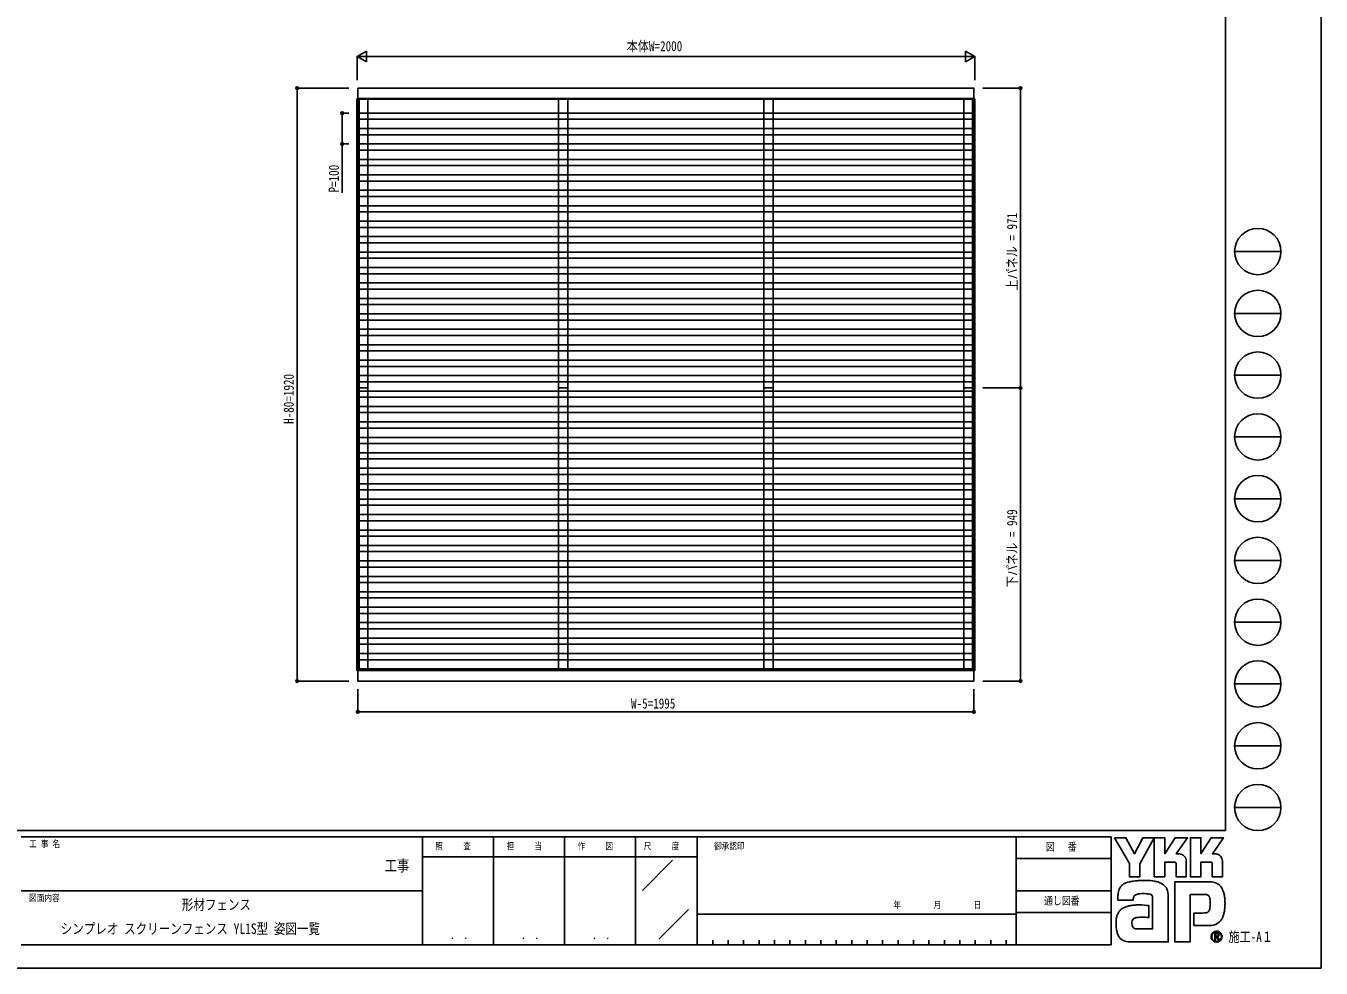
# Model space of a CAD drawing. Units: millimetres, scale not verified. Extents: x -4205 to 4205, y -2970 to 2970.
# Drawn here: x 11 to 4205, y -2970 to 81 of the extents above; entities that cross this region are included whole.
import ezdxf
from ezdxf.enums import TextEntityAlignment as Align

# ---------------------------------------------------------------- set-up
doc = ezdxf.new("R2010")
doc.units = ezdxf.units.MM
doc.header["$LTSCALE"] = 16
for name, color, linetype in [('0-1_USER1', 3, 'Continuous'), ('0-2_YKK_A1', 4, 'Continuous'), ('0-3_YKK_D', 6, 'Continuous'), ('0-4_YKK_ZWAK', 7, 'Continuous')]:
    doc.layers.add(name, color=color, linetype=linetype)
doc.styles.add('ＭＳ ゴシック', font='')
doc.styles.get('ＭＳ ゴシック').set_extended_font_data('MS Gothic')

msp = doc.modelspace()

# ---------------------------------------------------------------- linework, layer by layer
at = {"layer": '0-2_YKK_A1'}
for p, q in [((1082.41, -154.99), (1089.61, -154.99)), ((1082.41, -154.99), (1082.41, -2005.99)), ((1082.41, -2005.99), (1082.41, -154.99)), ((1084.61, -154.99), (1084.61, -2005.99)), ((1084.61, -2005.99), (1084.61, -154.99)), ((3079.61, -154.49), (1086.61, -154.49)), ((1086.61, -154.49), (1086.61, -154.99)), ((3076.61, -156.49), (1089.61, -156.49)), ((1117.61, -2006.49), (1117.61, -154.49)), ((1735.61, -2006.49), (1735.61, -154.49)), ((1765.61, -2006.49), (1765.61, -154.49)), ((2400.61, -2006.49), (2400.61, -154.49)), ((2430.61, -2006.49), (2430.61, -154.49)), ((3048.61, -2006.49), (3048.61, -154.49)), ((3083.81, -154.99), (3076.61, -154.99)), ((3076.61, -2005.99), (3076.61, -154.99)), ((3079.61, -154.49), (3079.61, -154.99)), ((3081.61, -154.99), (3081.61, -2005.99)), ((3083.81, -154.99), (3083.81, -2005.99)), ((3076.61, -201.49), (1089.61, -201.49)), ((1089.61, -221.49), (3076.61, -221.49)), ((1089.61, -251.49), (3076.61, -251.49)), ((1089.61, -271.49), (3076.61, -271.49)), ((3076.61, -301.49), (1089.61, -301.49)), ((1089.61, -321.49), (3076.61, -321.49)), ((1089.61, -351.49), (3076.61, -351.49)), ((1089.61, -371.49), (3076.61, -371.49)), ((3076.61, -401.49), (1089.61, -401.49)), ((1089.61, -421.49), (3076.61, -421.49)), ((1089.61, -451.49), (3076.61, -451.49)), ((1089.61, -471.49), (3076.61, -471.49)), ((3076.61, -501.49), (1089.61, -501.49)), ((1089.61, -521.49), (3076.61, -521.49)), ((1089.61, -551.49), (3076.61, -551.49)), ((1089.61, -571.49), (3076.61, -571.49)), ((3079.61, -601.49), (1089.61, -601.49)), ((1089.61, -621.49), (3079.61, -621.49)), ((1089.61, -651.49), (3076.61, -651.49)), ((1089.61, -671.49), (3076.61, -671.49)), ((3076.61, -701.49), (1089.61, -701.49)), ((1089.61, -721.49), (3076.61, -721.49)), ((1089.61, -751.49), (3076.61, -751.49)), ((1089.61, -771.49), (3076.61, -771.49)), ((3076.61, -801.49), (1089.61, -801.49)), ((1089.61, -821.49), (3076.61, -821.49)), ((1089.61, -851.49), (3076.61, -851.49)), ((1089.61, -871.49), (3076.61, -871.49)), ((3076.61, -901.49), (1089.61, -901.49)), ((1089.61, -921.49), (3076.61, -921.49)), ((1089.61, -951.49), (3076.61, -951.49)), ((1089.61, -971.49), (3076.61, -971.49)), ((3076.61, -1001.49), (1089.61, -1001.49)), ((1089.61, -1021.49), (3076.61, -1021.49)), ((1089.61, -1051.49), (3076.61, -1051.49)), ((1089.61, -1071.49), (3076.61, -1071.49)), ((1117.61, -1091.49), (1089.61, -1091.49)), ((3076.61, -1101.49), (1089.61, -1101.49)), ((1089.61, -1121.49), (3076.61, -1121.49)), ((1765.61, -1091.49), (1735.61, -1091.49)), ((2430.61, -1091.49), (2400.61, -1091.49)), ((3076.61, -1091.49), (3048.61, -1091.49)), ((1089.61, -1151.49), (3076.61, -1151.49)), ((1089.61, -1171.49), (3076.61, -1171.49)), ((3076.61, -1201.49), (1089.61, -1201.49)), ((1089.61, -1221.49), (3076.61, -1221.49)), ((1089.61, -1251.49), (3076.61, -1251.49)), ((1089.61, -1271.49), (3076.61, -1271.49)), ((3076.61, -1301.49), (1089.61, -1301.49)), ((1089.61, -1321.49), (3076.61, -1321.49)), ((1089.61, -1351.49), (3076.61, -1351.49)), ((1089.61, -1371.49), (3076.61, -1371.49)), ((3076.61, -1401.49), (1089.61, -1401.49)), ((1089.61, -1421.49), (3076.61, -1421.49)), ((1089.61, -1451.49), (3076.61, -1451.49)), ((1089.61, -1471.49), (3076.61, -1471.49)), ((3076.61, -1501.49), (1089.61, -1501.49)), ((1089.61, -1521.49), (3076.61, -1521.49)), ((1089.61, -1551.49), (3076.61, -1551.49)), ((1089.61, -1571.49), (3076.61, -1571.49)), ((3076.61, -1601.49), (1089.61, -1601.49)), ((1089.61, -1621.49), (3076.61, -1621.49)), ((1089.61, -1651.49), (3076.61, -1651.49)), ((1089.61, -1671.49), (3076.61, -1671.49)), ((3076.61, -1701.49), (1089.61, -1701.49)), ((1089.61, -1721.49), (3076.61, -1721.49)), ((1089.61, -1751.49), (3076.61, -1751.49)), ((1089.61, -1771.49), (3076.61, -1771.49)), ((3076.61, -1801.49), (1089.61, -1801.49)), ((1089.61, -1821.49), (3076.61, -1821.49)), ((1089.61, -1851.49), (3076.61, -1851.49)), ((1089.61, -1871.49), (3076.61, -1871.49)), ((3076.61, -1901.49), (1089.61, -1901.49)), ((1089.61, -1921.49), (3076.61, -1921.49)), ((1089.61, -1951.49), (3076.61, -1951.49)), ((1087.61, -2006.49), (1087.61, -2005.99)), ((1089.61, -1971.49), (3076.61, -1971.49)), ((3076.61, -2001.49), (1089.61, -2001.49)), ((3076.61, -2005.99), (3083.81, -2005.99)), ((3078.61, -2006.49), (3078.61, -2005.99))]:
    msp.add_line(p, q, dxfattribs=at)
for points in [[(1085.61, -120.49), (3080.61, -120.49), (3080.61, -154.49), (1085.61, -154.49)], [(1085.61, -2006.49), (3080.61, -2006.49), (3080.61, -2040.49), (1085.61, -2040.49)]]:
    msp.add_lwpolyline(points, close=True, dxfattribs=at)
msp.add_lwpolyline([(1089.61, -154.99), (1089.61, -2005.99), (1082.41, -2005.99)], dxfattribs=at)
at = {"layer": '0-3_YKK_D'}
for p, q in [((1083.61, -17.99), (1113.92, -0.49)), ((1083.61, -94.49), (1083.61, -16.99)), ((1083.61, -17.99), (1113.92, -35.49)), ((1083.61, -17.99), (1144.24, -17.99)), ((1113.92, -35.49), (1113.92, -0.49)), ((3048.61, -17.99), (1118.61, -17.99)), ((3083.61, -17.99), (3022.99, -17.99)), ((3083.61, -17.99), (3053.3, -0.49)), ((3053.3, -0.49), (3053.3, -35.49)), ((3083.61, -17.99), (3053.3, -35.49)), ((3083.61, -94.49), (3083.61, -16.99)), ((1056.41, -120.49), (888.11, -120.49)), ((889.11, -120.49), (889.11, -2040.49)), ((3109.81, -120.49), (3232.61, -120.49)), ((3231.61, -1091.49), (3231.61, -120.49)), ((1056.41, -201.49), (1034.2, -201.49)), ((1056.41, -301.49), (1034.2, -301.49)), ((3109.81, -1091.49), (3232.61, -1091.49)), ((3109.81, -1091.49), (3232.61, -1091.49)), ((3231.61, -1091.49), (3231.61, -2040.49)), ((1056.41, -2040.49), (888.11, -2040.49)), ((3109.81, -2040.49), (3232.61, -2040.49)), ((1085.61, -2066.49), (1085.61, -2141.49)), ((3080.61, -2066.49), (3080.61, -2141.49)), ((1085.61, -2140.49), (3080.61, -2140.49))]:
    msp.add_line(p, q, dxfattribs=at)
msp.add_lwpolyline([(1035.2, -201.49), (1035.2, -301.49), (1035.2, -459.69)], dxfattribs=at)
for centre in [(889.11, -120.49), (3231.61, -120.49), (1035.2, -201.49), (1035.2, -301.49), (3231.61, -1091.49), (3231.61, -1091.49), (889.11, -2040.49), (3231.61, -2040.49), (1085.61, -2140.49), (3080.61, -2140.49)]:
    msp.add_circle(centre, 4.25, dxfattribs=at)
at = {"layer": '0-4_YKK_ZWAK'}
for p, q in [((3895.02, 2775), (3895.02, -2525)), ((3925.02, -650), (4075.02, -650)), ((3925.02, -850), (4075.02, -850)), ((3925.02, -1050), (4075.02, -1050)), ((3925.02, -1250), (4075.02, -1250)), ((3925.02, -1450), (4075.02, -1450)), ((3925.02, -1650), (4075.02, -1650)), ((3925.02, -1850), (4075.02, -1850)), ((3925.02, -2050), (4075.02, -2050)), ((3925.02, -2250), (4075.02, -2250)), ((3925.02, -2450), (4075.02, -2450)), ((3895.02, -2525), (-3904.98, -2525)), ((1295.02, -2545), (-4.98, -2545)), ((1525.02, -2545), (1525.02, -2895)), ((1755.02, -2545), (1755.02, -2895)), ((1985.02, -2545), (1985.02, -2895)), ((2185.02, -2545), (1985.02, -2545)), ((3217.52, -2545), (2185.02, -2545)), ((2185.02, -2545), (2185.02, -2895)), ((3217.52, -2545), (3217.52, -2895)), ((3525.02, -2545), (3217.52, -2545)), ((3525.02, -2545), (3525.02, -2895)), ((1985.02, -2610), (1295.02, -2610)), ((1985.02, -2610), (2185.02, -2610)), ((2007.1, -2718.29), (2105.04, -2620.36)), ((3217.52, -2615), (3525.02, -2615)), ((-4.98, -2720), (1295.02, -2720)), ((3217.52, -2720), (3525.02, -2720)), ((2060.67, -2875.99), (2156.89, -2779.77)), ((2185.02, -2795), (3217.52, -2795)), ((3525.02, -2790), (3217.52, -2790)), ((2235.02, -2880), (2235.02, -2895)), ((2285.02, -2880), (2285.02, -2895)), ((2335.02, -2880), (2335.02, -2895)), ((2385.02, -2880), (2385.02, -2895)), ((2435.02, -2880), (2435.02, -2895)), ((2485.02, -2880), (2485.02, -2895)), ((2535.02, -2880), (2535.02, -2895)), ((2585.02, -2880), (2585.02, -2895)), ((2635.02, -2880), (2635.02, -2895)), ((2685.02, -2880), (2685.02, -2895)), ((2735.02, -2880), (2735.02, -2895)), ((2785.02, -2880), (2785.02, -2895)), ((2835.02, -2880), (2835.02, -2895)), ((2885.02, -2880), (2885.02, -2895)), ((2935.02, -2880), (2935.02, -2895)), ((2985.02, -2880), (2985.02, -2895)), ((3035.02, -2880), (3035.02, -2895)), ((3085.02, -2880), (3085.02, -2895)), ((3135.02, -2880), (3135.02, -2895)), ((3185.02, -2880), (3185.02, -2895)), ((3866.67, -2883.98), (3866.67, -2883.98)), ((-4.98, -2895), (1295.02, -2895)), ((1295.02, -2895), (1985.02, -2895)), ((1985.02, -2895), (2185.02, -2895)), ((2185.02, -2895), (3217.52, -2895)), ((3217.52, -2895), (3525.02, -2895))]:
    msp.add_line(p, q, dxfattribs=at)
for points in [[(-4205, -2970), (4205, -2970), (4205, 2970), (-4205, 2970)], [(3536.02, -2548), (3572.83, -2548), (3600.47, -2600.1), (3628.04, -2548), (3664.88, -2548), (3617.67, -2631.99), (3617.67, -2674.13), (3584.1, -2674.13), (3584.1, -2630.86)]]:
    msp.add_lwpolyline(points, close=True, dxfattribs=at)
for points in [[(1985.02, -2545), (1295.02, -2545), (1295.02, -2895)], [(3730.55, -2626.61), (3698.77, -2626.61), (3698.77, -2674.1), (3664.91, -2674.1), (3664.91, -2548), (3698.77, -2548), (3698.77, -2599.58), (3732.07, -2548), (3771.84, -2548), (3736.16, -2600.21), (3737.42, -2600.21), (3738.82, -2600.21), (3740.25, -2600.21), (3741.63, -2600.21), (3742.87, -2600.21), (3743.86, -2600.21), (3744.52, -2600.21), (3744.77, -2600.21)], [(3847.51, -2626.61), (3815.77, -2626.61), (3815.77, -2674.13), (3781.9, -2674.13), (3781.9, -2548), (3815.77, -2548), (3815.77, -2599.58), (3849.03, -2548), (3888.8, -2548), (3853.12, -2600.21), (3854.4, -2600.21), (3855.8, -2600.21), (3857.24, -2600.21), (3858.61, -2600.21), (3859.84, -2600.21), (3860.83, -2600.21), (3861.49, -2600.21), (3861.73, -2600.21)], [(3754.51, -2602.21), (3758.55, -2604.52), (3761.97, -2607.53), (3764.73, -2611.12), (3766.76, -2615.15), (3768.01, -2619.5), (3768.44, -2624.04), (3768.44, -2674.22), (3735.41, -2674.22), (3735.41, -2631.41)], [(3871.48, -2602.21), (3875.54, -2604.52), (3878.97, -2607.53), (3881.74, -2611.12), (3883.78, -2615.15), (3885.05, -2619.5), (3885.48, -2624.04), (3885.48, -2674.13), (3852.37, -2674.13), (3852.37, -2631.41)], [(3707.71, -2719.17), (3709.13, -2724.9), (3709.93, -2731.04), (3710.18, -2737.59), (3710.18, -2885), (3589.55, -2885)], [(3828.87, -2731.51), (3781.19, -2731.51), (3781.19, -2885), (3731.23, -2885), (3731.23, -2690.79), (3847.35, -2690.79)], [(3878.71, -2704.51), (3881.97, -2708.62), (3884.41, -2712.61), (3886.12, -2716.22)], [(3604.8, -2732.31), (3602.47, -2733.62), (3600.66, -2735.22), (3599.29, -2737.08), (3598.29, -2739.2), (3597.61, -2741.53), (3597.16, -2744.07), (3596.89, -2746.79), (3596.73, -2749.67), (3546.74, -2749.79), (3546.89, -2742.95), (3547.17, -2735.27)], [(3623.95, -2765.53), (3633.41, -2766.15), (3640.84, -2766.99), (3645.71, -2767.77), (3647.45, -2768.23), (3647.45, -2806.47), (3641.92, -2805.89), (3635.86, -2805.56), (3629.65, -2805.43), (3623.69, -2805.45), (3618.37, -2805.56), (3614.08, -2805.71), (3611.23, -2805.84), (3610.19, -2805.89), (3605.86, -2806.68), (3602.13, -2807.92), (3599, -2809.61), (3596.47, -2811.77), (3594.53, -2814.4), (3593.18, -2817.5), (3592.44, -2821.1), (3592.29, -2825.19), (3592.76, -2829.69), (3593.72, -2833.41), (3595.09, -2836.42), (3596.83, -2838.79), (3598.86, -2840.59), (3601.13, -2841.91), (3603.59, -2842.79), (3606.16, -2843.32), (3659.26, -2843.32), (3659.26, -2745.07), (3659.28, -2743.13), (3659.18, -2741.22), (3658.93, -2739.39), (3658.5, -2737.65), (3657.86, -2736.02), (3656.99, -2734.55), (3655.84, -2733.24), (3654.39, -2732.12)], [(3654.39, -2732.12), (3651.27, -2730.9), (3646.29, -2729.87), (3639.94, -2729.1), (3632.71, -2728.69), (3625.08, -2728.73), (3617.56, -2729.28)], [(3845.83, -2761), (3845.76, -2754.63), (3845.46, -2748.9), (3844.74, -2743.86), (3843.44, -2739.59)], [(3874.56, -2820.97), (3869.95, -2824.56), (3865.14, -2827.38), (3860.18, -2829.48), (3855.1, -2830.92), (3849.93, -2831.74), (3844.72, -2832.01), (3793.36, -2832.01), (3793.36, -2791.66), (3822.32, -2791.66), (3827.66, -2791.59), (3832.36, -2791.13), (3836.39, -2789.95)], [(3874.61, -2862.6), (3874.58, -2862.01), (3874.51, -2861.45), (3874.39, -2860.9), (3874.22, -2860.39), (3874, -2859.9), (3873.74, -2859.44), (3873.43, -2859.01), (3873.08, -2858.61), (3872.62, -2858.2), (3872.1, -2857.85), (3871.54, -2857.54), (3870.93, -2857.29), (3870.28, -2857.1), (3869.58, -2856.96), (3868.85, -2856.87), (3868.08, -2856.84), (3860.5, -2856.84), (3860.5, -2879.14), (3862.79, -2879.14), (3862.79, -2859.12), (3868.08, -2859.12), (3868.62, -2859.14), (3869.14, -2859.19), (3869.62, -2859.28), (3870.06, -2859.4), (3870.47, -2859.56), (3870.84, -2859.75), (3871.17, -2859.97), (3871.47, -2860.22)], [(3872.36, -2862.6), (3872.22, -2863.67), (3871.84, -2864.51), (3871.26, -2865.16), (3870.55, -2865.62), (3869.74, -2865.94), (3868.9, -2866.14), (3868.08, -2866.24), (3867.33, -2866.27), (3865.34, -2866.27), (3866.35, -2867.97), (3872.89, -2879.22), (3875.51, -2879.22), (3869.2, -2868.39), (3869.79, -2868.27), (3870.36, -2868.12), (3870.89, -2867.94), (3871.4, -2867.73), (3871.87, -2867.49), (3872.31, -2867.22), (3872.71, -2866.91), (3873.08, -2866.58)]]:
    msp.add_lwpolyline(points, dxfattribs=at)
for centre in [(4000.02, -650), (4000.02, -850), (4000.02, -1050), (4000.02, -1250), (4000.02, -1450), (4000.02, -1650), (4000.02, -1850), (4000.02, -2050), (4000.02, -2250), (4000.02, -2450)]:
    msp.add_circle(centre, 75, dxfattribs=at)
for centre, radius, start, end in [((3744.82, -2625.19), 24.98, 78.26798, 90.11215), ((3861.78, -2625.23), 25.02, 78.27851, 90.10826), ((3730.72, -2631.29), 4.69, 358.57817, 92.1683), ((3745.17, -2623.37), 23.12, 66.19963, 78.22058), ((3847.71, -2631.27), 4.67, 358.29941, 92.43455), ((3862.12, -2623.48), 23.23, 66.2483, 78.23226), ((3607.04, -2735.87), 59.68, 163.48385, 171.57982), ((3591.61, -2731.29), 43.58, 152.2125, 163.4865), ((3584.94, -2727.84), 36.07, 138.03852, 152.12015), ((3584.93, -2728.01), 36.18, 122.60463, 137.83438), ((3589.72, -2735.75), 45.28, 108.37421, 122.42809), ((3597.29, -2762.69), 73.25, 100.93159, 107.35499), ((3622.05, -2882.82), 195.9, 97.86054, 101.37938), ((3633.68, -2963.58), 277.49, 94.90201, 97.9576), ((3634.47, -2970.05), 284, 91.6169, 94.94971), ((3633.37, -2924.06), 238, 87.51794, 91.66439), ((3636.46, -2857.78), 171.65, 81.92631, 87.59083), ((3645.59, -2795.23), 108.44, 73.67137, 82.05943), ((3659.13, -2749.92), 61.15, 60.60528, 73.9085), ((3664.67, -2738.86), 48.8, 52.17347, 59.90542), ((3669.63, -2732.45), 40.69, 43.55042, 52.14561), ((3672.36, -2729.81), 36.9, 34.48659, 43.50182), ((3672.38, -2729.75), 36.85, 25.58915, 34.43128), ((3669.1, -2731.29), 40.47, 17.43089, 25.54591), ((3845.45, -2744.21), 53.45, 78.73198, 87.96551), ((3847.02, -2736.2), 45.29, 69.03034, 78.69541), ((3848.48, -2732.3), 41.13, 59.39484, 68.9885), ((3849.16, -2731.11), 39.76, 50.3012, 59.3616), ((3848.91, -2731.39), 40.13, 42.05209, 50.28551), ((3829.09, -2742.81), 62.92, 14.76267, 25.00486), ((3637.8, -2740.46), 90.78, 171.55622, 176.72493), ((3607.02, -2871.61), 105.64, 99.87193, 106.59825), ((3612.64, -2903.27), 137.79, 94.78469, 99.91711), ((3615.38, -2934.77), 169.41, 90.80099, 94.81812), ((3617.99, -2763.63), 33.98, 102.4979, 112.84632), ((3624.57, -2791.99), 63.1, 96.37207, 102.75341), ((3615.8, -2958.23), 192.87, 87.57779, 90.82714), ((3829.14, -2756.01), 24.5, 77.94572, 90.63794), ((3831.27, -2746.02), 14.29, 60.20991, 77.92418), ((3832.65, -2743.42), 11.35, 39.8078, 59.75378), ((3830.71, -2744.9), 13.79, 22.65544, 39.38165), ((3732.2, -2761.58), 113.62, 355.2339, 0.29193), ((3790.5, -2753.33), 102.92, 7.9139, 14.95041), ((3751.96, -2758.93), 141.87, 2.54376, 8.01251), ((3736.17, -2760.5), 157.68, 352.8937, 357.82206), ((3729.86, -2760.1), 163.99, 357.76419, 2.60674), ((3608.98, -2820.7), 68, 164.97537, 174.56739), ((3592.46, -2816.29), 50.9, 153.89178, 164.94341), ((3584.93, -2812.67), 42.55, 142.04688, 153.80771), ((3583.47, -2811.63), 40.76, 130.60221, 141.94427), ((3585.88, -2814.51), 44.52, 120.60724, 130.53081), ((3590.62, -2822.57), 53.87, 112.58838, 120.58162), ((3596.99, -2837.9), 70.47, 106.61303, 112.59024), ((3831.72, -2779.43), 11.51, 293.91672, 314.09376), ((3830.15, -2778.04), 13.6, 314.78099, 333.92928), ((3820.05, -2773.14), 24.83, 334.00676, 347.34989), ((3792.5, -2766.76), 53.11, 347.14308, 355.40008), ((3850.36, -2789.43), 39.35, 326.23251, 339.61931), ((3813.41, -2775.12), 78.97, 339.22498, 347.31457), ((3769.15, -2764.79), 124.42, 347.15166, 352.97565), ((3638.13, -2823.49), 97.29, 174.55588, 182.47272), ((3692.5, -2822.63), 151.65, 181.90948, 187.89042), ((3628.69, -2831.61), 87.22, 187.80471, 196.36971), ((3866.7, -2868.19), 17.64, 90.09157, 179.92363), ((3866.7, -2868.16), 17.61, 44.93442, 90.08536), ((3841.23, -2783.39), 50.24, 311.57033, 318.66243), ((3835.41, -2778.29), 57.97, 318.67367, 325.29112), ((3595, -2841.56), 52.09, 196.3102, 208.20993), ((3580.34, -2849.36), 35.47, 208.29777, 223.35561), ((3577.03, -2852.28), 31.07, 223.64205, 239.63663), ((3579.77, -2847.28), 36.77, 239.8785, 253.65355), ((3584.8, -2830.01), 54.75, 253.69102, 263.74909), ((3589.06, -2792.1), 92.9, 263.68487, 270.30455), ((3866.59, -2868.21), 17.53, 179.86065, 225.14399), ((3866.59, -2868.13), 15.69, 134.8007, 180.12175), ((3866.53, -2868.23), 15.62, 179.75513, 225.29722), ((3866.68, -2868.21), 17.59, 224.94536, 269.98445), ((3866.64, -2868.37), 15.61, 224.62822, 270.10973), ((3866.64, -2868.04), 15.66, 89.86602, 135.149), ((3866.71, -2868.16), 15.78, 45.03108, 90.11509), ((3866.65, -2868.14), 15.84, 270.09072, 359.90926), ((3866.68, -2868.12), 17.68, 269.98802, 314.93777), ((3869.01, -2862.5), 3.35, 358.3894, 42.86139), ((3869.07, -2862.76), 5.53, 316.37674, 1.6565), ((3866.72, -2868.17), 15.77, 0.00643, 45.07115), ((3866.84, -2868.1), 17.47, 359.78949, 45.13288), ((3866.8, -2868.24), 17.51, 314.92572, 0.23508)]:
    msp.add_arc(centre, radius, start, end, dxfattribs=at)

# ---------------------------------------------------------------- texts
at = {"layer": '0-1_USER1', "style": 'ＭＳ ゴシック', "width": 0.8}
for s, p in [('形材フェンス', (515.6, -2791.94)), (' シンプレオ スクリーンフェンス YL1S型 姿図一覧', (104.93, -2869.72))]:
    msp.add_text(s, height=34.21, dxfattribs=at).set_placement(p, align=Align.BOTTOM_LEFT)
at = {"layer": '0-3_YKK_D', "style": 'ＭＳ ゴシック', "width": 0.8}
for s, p in [('本体W=2000', (1956.41, -10.99)), ('W-5=1995', (1970.31, -2139.49))]:
    msp.add_text(s, height=32.99, dxfattribs=at).set_placement(p, align=Align.BOTTOM_LEFT)
for s, p in [('P=100', (1034.2, -458.69)), ('上パネル = 971', (3230.61, -776.39)), ('H-80=1920', (888.11, -1207.69)), ('下パネル = 949', (3230.61, -1736.39))]:
    msp.add_text(s, height=32.99, rotation=90, dxfattribs=at).set_placement(p, align=Align.BOTTOM_LEFT)
at = {"layer": '0-4_YKK_ZWAK', "style": 'ＭＳ ゴシック', "width": 0.8}
for s, height, p in [('工 事 名', 21.99, (21.27, -2585)), ('照     査', 21.99, (1336.42, -2592.5)), ('担     当', 21.99, (1567.22, -2592.5)), ('作     図', 21.99, (1797.22, -2592.5)), ('尺     度', 21.99, (2011.42, -2592.5)), ('御承認印', 21.99, (2239.14, -2592.5)), ('図\u3000 番', 25.66, (3313.4, -2597.5)), ('工事', 36.66, (1172.33, -2667.47)), ('図面内容', 21.99, (21.27, -2760)), ('年        月        日', 21.99, (2819.91, -2783.21)), ('通し図番', 25.66, (3307.8, -2772.5)), ('施工-A１', 32.99, (3905.02, -2895)), ('． ．', 25.92, (1385, -2884.35)), ('． ．', 25.92, (1615, -2884.35)), ('． ．', 25.92, (1845, -2884.35))]:
    msp.add_text(s, height=height, dxfattribs=at).set_placement(p, align=Align.BOTTOM_LEFT)

doc.saveas('drawing.dxf')
